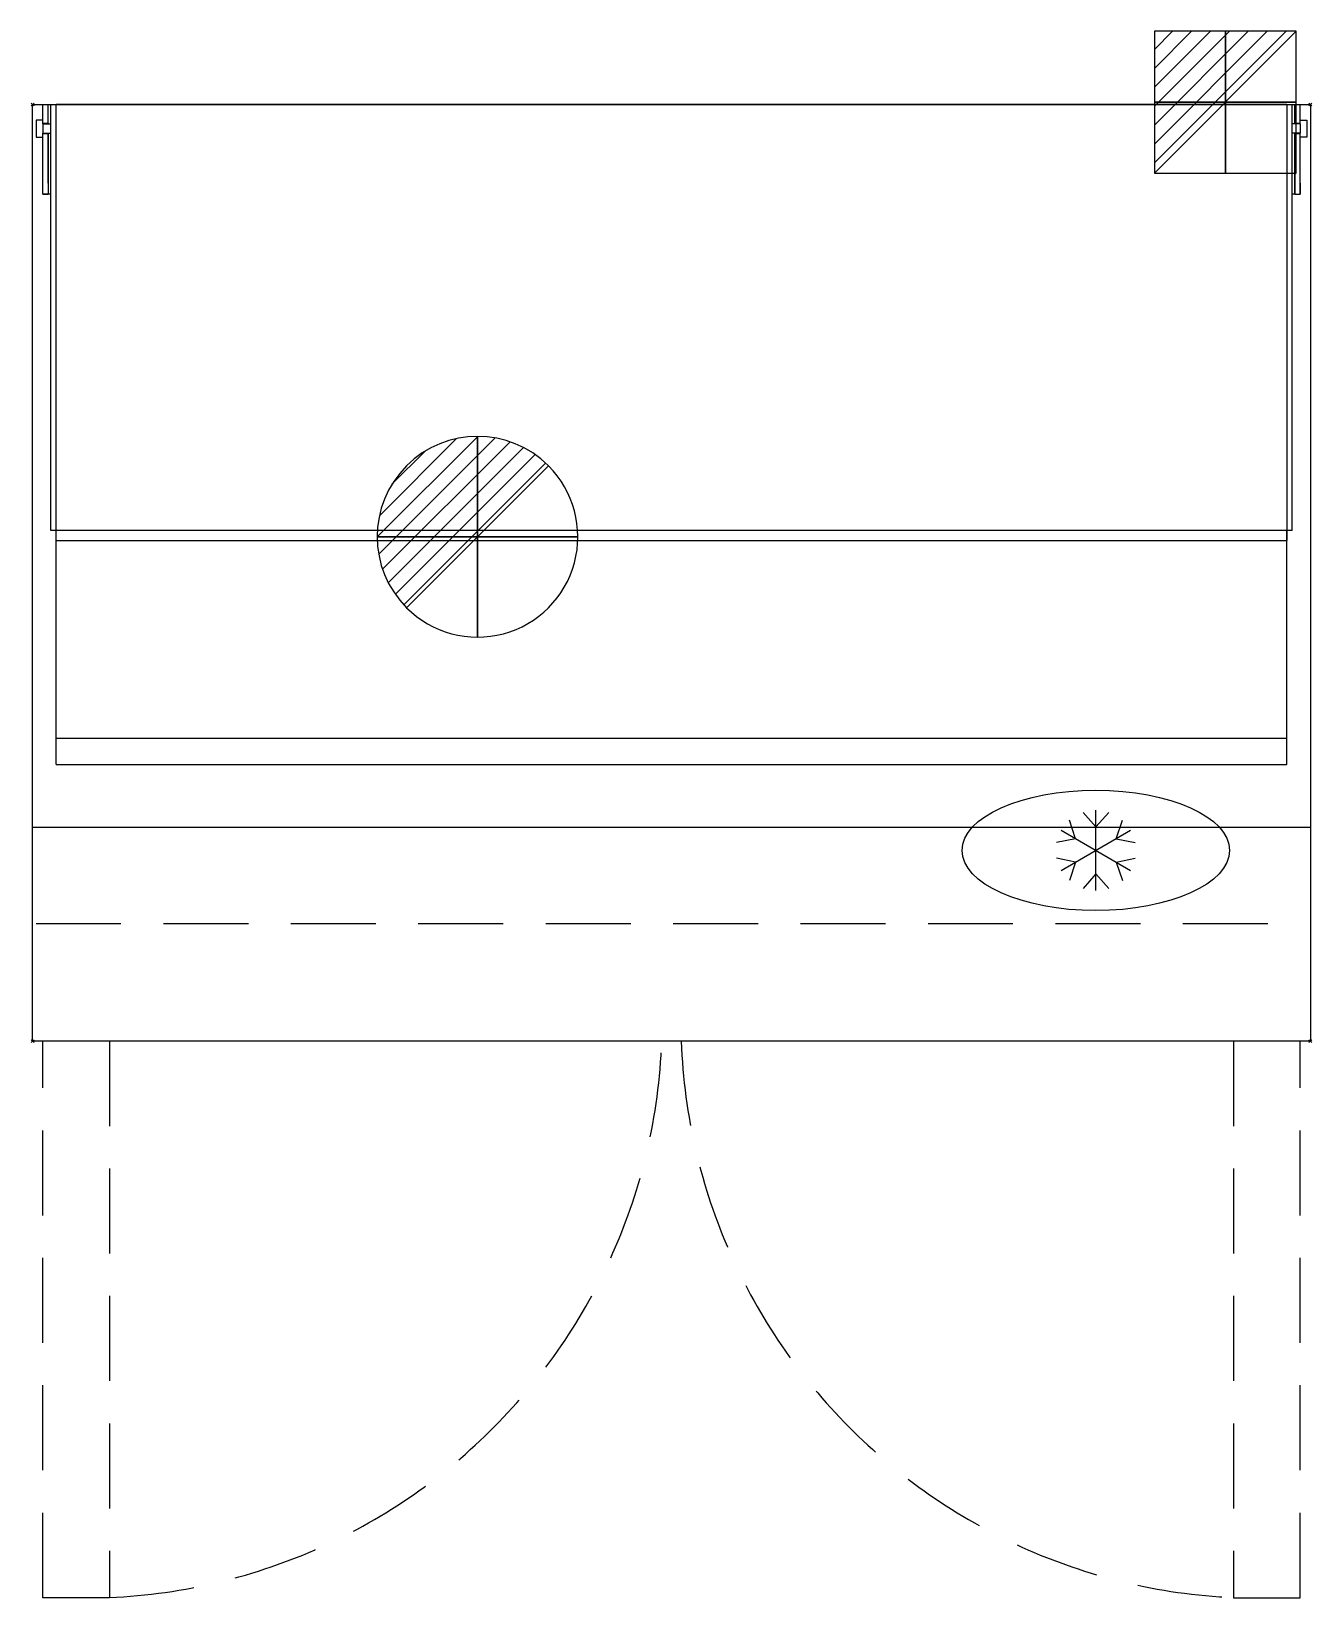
# Model space of a CAD drawing. Header units: millimetres. Extents: x -1 to 956, y -1116 to 55.
import ezdxf

# ---------------------------------------------------------------- set-up
doc = ezdxf.new("R2010")
doc.units = ezdxf.units.MM
doc.header["$PDMODE"] = 3
doc.linetypes.add('NASCOSTA', pattern=[9.525, 6.35, -3.175])
for name, color, linetype in [('IQ_200_2D', 1, 'Continuous'), ('IQ_204_2D', 7, 'Continuous'), ('IQ_CON_DRAIN_INT', 7, 'Continuous'), ('IQ_CON_ELECTRICITY_INT', 7, 'Continuous'), ('IQ_INS_3D', 3, 'Continuous')]:
    doc.layers.add(name, color=color, linetype=linetype)

# ---------------------------------------------------------------- blocks, each defined once
blk = doc.blocks.new('*X12')
at = {"color": 0}
for p, q in [((286.774344, 2204.447934), (296.618251, 2214.291842)), ((286.774344, 2205.862148), (295.204037, 2214.291842)), ((286.774344, 2207.276361), (293.789824, 2214.291842)), ((286.774344, 2208.690575), (292.37561, 2214.291842)), ((286.774344, 2210.104788), (290.961397, 2214.291842)), ((286.774344, 2211.519002), (289.547183, 2214.291842)), ((286.774344, 2212.933216), (288.13297, 2214.291842))]:
    blk.add_line(p, q, dxfattribs=at)
blk = doc.blocks.new('ELECTRICITY')
for p, q in [((2.121, 2.121), (-2.121, 2.121)), ((-2.121, 2.121), (-2.121, -2.121)), ((-2.121, -2.121), (2.121, 2.121)), ((2.121, -2.121), (2.121, 2.121)), ((-2.121, -2.121), (2.121, -2.121))]:
    blk.add_line(p, q)
at = {"extrusion": (-1, 0, 0)}
for p, q in [((0, -2.121, 2.121), (0, 2.121, 2.121)), ((0, 2.121, -2.121), (0, -2.121, -2.121)), ((0, 2.121, 2.121), (0, 2.121, -2.121)), ((0, 2.121, -2.121), (0, -2.121, 2.121)), ((0, -2.121, -2.121), (0, -2.121, 2.121))]:
    blk.add_line(p, q, dxfattribs=at)
at = {"extrusion": (0, -1, 0)}
for p, q in [((2.121, 0, 2.121), (-2.121, 0, 2.121)), ((-2.121, 0, -2.121), (2.121, 0, -2.121)), ((-2.121, 0, 2.121), (-2.121, 0, -2.121)), ((-2.121, 0, -2.121), (2.121, 0, 2.121)), ((2.121, 0, -2.121), (2.121, 0, 2.121))]:
    blk.add_line(p, q, dxfattribs=at)
at = {"xscale": 0.4000000000000909, "yscale": 0.4000000000000909, "zscale": 0.4000000000000909}
blk.add_blockref('*X12', (-116.831, -883.595), dxfattribs=at)
at = {"extrusion": (-1, 0, 0), "xscale": 0.3999999999999773, "yscale": 0.3999999999999773, "zscale": 0.3999999999999773}
blk.add_blockref('*X12', (-116.831, -883.595), dxfattribs=at)
at = {"extrusion": (0, -1, 0), "xscale": 0.4000000000000909, "yscale": 0.4000000000000909, "zscale": 0.4000000000000909}
blk.add_blockref('*X12', (-116.831, -883.595), dxfattribs=at)
blk = doc.blocks.new('*X13')
at = {"color": 0}
for p, q in [((313.99, 2209.04), (321.51, 2216.55)), ((314.11, 2207.74), (322.8, 2216.44)), ((314.16, 2210.62), (319.93, 2216.39)), ((314.4, 2206.62), (323.93, 2216.15)), ((314.82, 2205.62), (324.92, 2215.72)), ((315.1, 2212.98), (317.57, 2215.44)), ((315.35, 2204.74), (325.8, 2215.19)), ((315.99, 2203.96), (326.58, 2214.56))]:
    blk.add_line(p, q, dxfattribs=at)
blk = doc.blocks.new('DRAIN')
blk.add_line((-2.121, -2.121), (2.121, 2.121))
at = {"extrusion": (-1, 0, 0)}
blk.add_line((0, 2.121, -2.121), (0, -2.121, 2.121), dxfattribs=at)
at = {"extrusion": (0, -1, 0)}
blk.add_line((-2.121, 0, -2.121), (2.121, 0, 2.121), dxfattribs=at)
for start, end in [(45, 225), (225, 45)]:
    blk.add_arc((0, 0), 3, start, end)
at = {"extrusion": (-1, 0, 0)}
for start, end in [(45, 225), (225, 45)]:
    blk.add_arc((0, 0), 3, start, end, dxfattribs=at)
at = {"extrusion": (0, -1, 0)}
for start, end in [(45, 225), (225, 45)]:
    blk.add_arc((0, 0), 3, start, end, dxfattribs=at)
at = {"xscale": 0.4000000000000909, "yscale": 0.4000000000000909, "zscale": 0.4000000000000909}
blk.add_blockref('*X13', (-128.597, -883.621), dxfattribs=at)
at = {"extrusion": (-1, 0, 0), "xscale": 0.3999999999999773, "yscale": 0.3999999999999773, "zscale": 0.3999999999999773}
blk.add_blockref('*X13', (-128.597, -883.621), dxfattribs=at)
at = {"extrusion": (0, -1, 0), "xscale": 0.4000000000000909, "yscale": 0.4000000000000909, "zscale": 0.4000000000000909}
blk.add_blockref('*X13', (-128.597, -883.621), dxfattribs=at)
blk = doc.blocks.new('refrigerator')
at = {"layer": 'IQ_204_2D'}
for p, q in [((-120, 131.5), (-129.6, 142.4)), ((-120, 84), (-120, 144)), ((-120, 131.5), (-110.4, 142.4)), ((-146, 99), (-94, 129)), ((-146, 129), (-94, 99)), ((-135.2, 122.7), (-139.8, 136.5)), ((-104.8, 122.7), (-100.2, 136.5)), ((-135.2, 122.7), (-149.4, 119.9)), ((-104.8, 122.7), (-90.6, 119.9)), ((-135.2, 105.2), (-149.4, 108.1)), ((-104.8, 105.2), (-90.6, 108.1)), ((-135.2, 105.2), (-139.8, 91.5)), ((-120, 96.5), (-129.6, 85.6)), ((-120, 96.5), (-110.4, 85.6)), ((-104.8, 105.2), (-100.2, 91.5))]:
    blk.add_line(p, q, dxfattribs=at)
blk.add_ellipse((-120, 114), major_axis=(-100, 0), ratio=0.45, dxfattribs=at)

msp = doc.modelspace()

# ---------------------------------------------------------------- linework, layer by layer
at = {"layer": 'IQ_200_2D'}
for p, q in [((0, 0), (955, 0)), ((0, -700), (0, 0)), ((955, 0), (955, -700)), ((937.5, 0), (17.5, 0)), ((955, -700), (0, -700))]:
    msp.add_line(p, q, dxfattribs=at)
at = {"layer": 'IQ_204_2D'}
for p, q in [((7.5, -14.4), (7.5, 0)), ((11.5, -14.4), (11.5, 0)), ((13.5, -318.2), (13.5, 0)), ((941.5, -318.2), (941.5, 0)), ((943.5, -14.4), (943.5, 0)), ((947.5, -14.4), (947.5, 0)), ((7.5, -11.6), (2.5, -11.6)), ((2.5, -11.6), (2.5, -24.3)), ((7.5, 0), (11.5, 0)), ((7.5, -13.9), (7.5, 0)), ((11.5, 0), (13.5, 0)), ((11.5, -13.9), (11.5, 0)), ((17.5, -30), (17.5, 0)), ((937.5, 0), (937.5, -30)), ((941.5, 0), (943.5, 0)), ((943.5, 0), (947.5, 0)), ((943.5, -13.9), (943.5, 0)), ((947.5, -13.9), (947.5, 0)), ((947.5, -11.6), (952.5, -11.6)), ((952.5, -11.6), (952.5, -24.3)), ((7.5, -13.9), (11.5, -13.9)), ((7.5, -14.4), (13.5, -14.4)), ((7.5, -14.4), (7.5, -21.4)), ((7.5, -67), (7.5, -21.4)), ((7.5, -21.4), (13.5, -21.4)), ((7.5, -58.6), (7.5, -21.9)), ((11.5, -21.9), (7.5, -21.9)), ((11.5, -13.9), (11.5, -14.4)), ((11.5, -21.4), (11.5, -21.9)), ((11.5, -21.4), (11.5, -67)), ((11.5, -58.6), (11.5, -21.9)), ((947.5, -14.4), (941.5, -14.4)), ((947.5, -21.4), (941.5, -21.4)), ((943.5, -14.4), (943.5, -13.9)), ((943.5, -13.9), (947.5, -13.9)), ((943.5, -21.9), (943.5, -21.4)), ((943.5, -21.4), (943.5, -67)), ((943.5, -58.6), (943.5, -21.9)), ((947.5, -21.9), (943.5, -21.9)), ((947.5, -14.4), (947.5, -21.4)), ((947.5, -67), (947.5, -21.4)), ((947.5, -58.6), (947.5, -21.9)), ((2.5, -24.3), (7.5, -24.3)), ((17.5, -325.9), (17.5, -30)), ((937.5, -30), (937.5, -325.9)), ((952.5, -24.3), (947.5, -24.3)), ((7.5, -67), (7.5, -58.6)), ((7.5, -67), (11.5, -67)), ((11.5, -67), (7.5, -67)), ((11.5, -58.6), (11.5, -67)), ((13.5, -67), (11.5, -67)), ((943.5, -67), (941.5, -67)), ((943.5, -67), (943.5, -58.6)), ((943.5, -67), (947.5, -67)), ((943.5, -67), (947.5, -67)), ((947.5, -58.6), (947.5, -67)), ((941.5, -318.2), (13.5, -318.2)), ((17.5, -493.2), (17.5, -318.2)), ((17.5, -325.9), (937.5, -325.9)), ((17.5, -325.9), (937.5, -325.9)), ((937.5, -493.2), (937.5, -318.2)), ((17.5, -473.6), (937.5, -473.6)), ((17.5, -493.2), (937.5, -493.2)), ((0, -540), (955, -540))]:
    msp.add_line(p, q, dxfattribs=at)
at = {"layer": 'IQ_204_2D', "linetype": 'NASCOSTA', "ltscale": 10}
for p, q in [((7.5, -1116), (7.5, -700)), ((57.5, -700), (57.5, -1116)), ((897.5, -700), (897.5, -1116)), ((947.5, -1116), (947.5, -700)), ((57.5, -1116), (7.5, -1116)), ((897.5, -1116), (947.5, -1116))]:
    msp.add_line(p, q, dxfattribs=at)
msp.add_lwpolyline([(2.5, -612), (952.5, -612)], dxfattribs=at)
for centre, start, end in [((37.5, -683.3), 272.6489, 357.7936), ((917.5, -683.3), 182.2064, 267.3511)]:
    msp.add_arc(centre, 433.1, start, end, dxfattribs=at)
at = {"layer": 'IQ_INS_3D'}
for p in [(0, 0), (955, 0), (0, -700), (955, -700)]:
    msp.add_point(p, dxfattribs=at)

# ---------------------------------------------------------------- block references
at = {"layer": 'IQ_204_2D'}
msp.add_blockref('refrigerator', (914.7, -671.4), dxfattribs=at)
at = {"layer": 'IQ_CON_DRAIN_INT', "xscale": 25, "yscale": 25, "zscale": 25}
msp.add_blockref('DRAIN', (332.5, -323), dxfattribs=at)
at = {"layer": 'IQ_CON_ELECTRICITY_INT', "xscale": 25, "yscale": 25, "zscale": 25}
msp.add_blockref('ELECTRICITY', (891.5, 1.8), dxfattribs=at)

doc.saveas('drawing.dxf')
